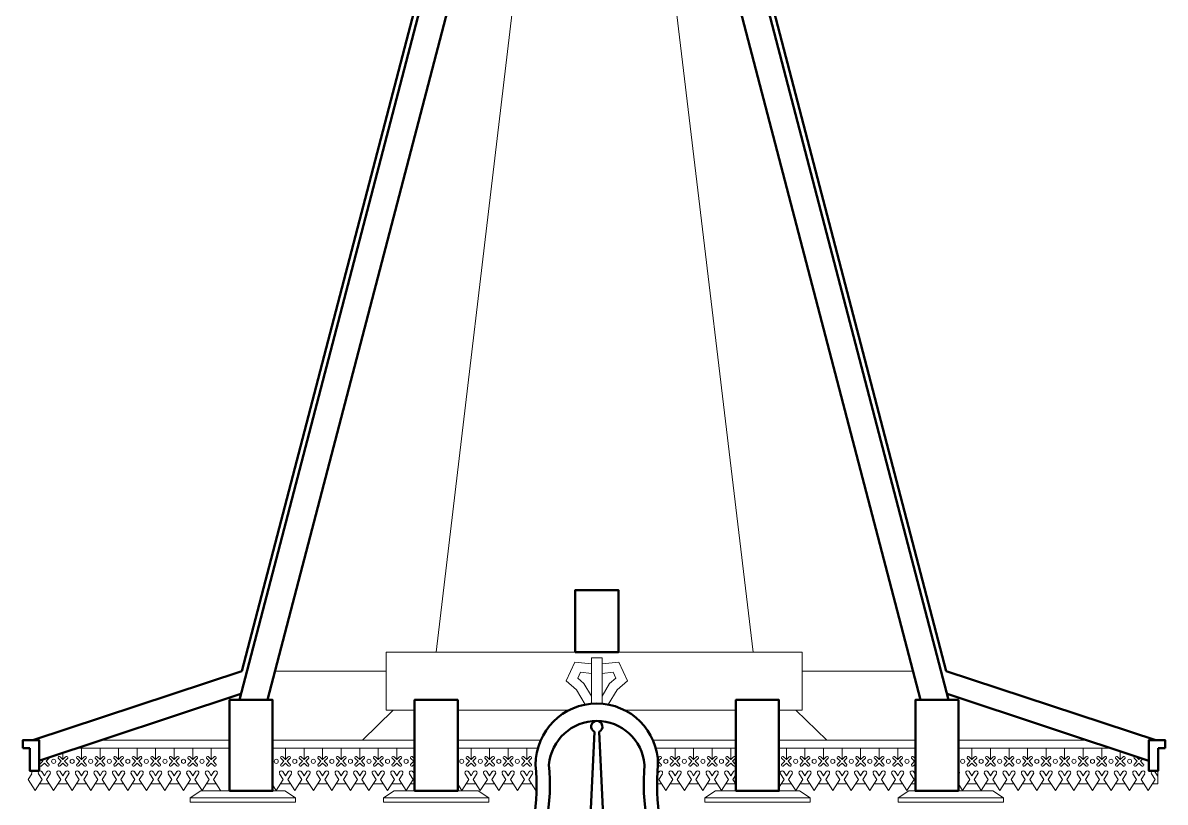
# Model space of a CAD drawing. Header units: millimetres. Extents: x 159 to 5807, y 71 to 6378.
# Drawn here: x 4698 to 5066.2, y 3509.3 to 3760.5 of the extents above; entities that cross this region are included whole.
import ezdxf

# ---------------------------------------------------------------- set-up
doc = ezdxf.new("R2010")
doc.units = ezdxf.units.MM
for name, color, linetype, lineweight in [('dim', 4, 'Continuous', 13), ('fasad', 251, 'Continuous', 15), ('wall', 5, 'Continuous', 50)]:
    doc.layers.add(name, color=color, linetype=linetype, lineweight=lineweight)

msp = doc.modelspace()

# ---------------------------------------------------------------- linework, layer by layer
at = {"layer": 'dim'}
for points in [[(4879.2925, 3540.7507), (4876.4895, 3545.5753), (4873.0948, 3548.3952), (4875.9163, 3554.4759), (4881.2502, 3553.8594)], [(4881.2502, 3541.0247), (4881.2502, 3555.8423), (4884.7538, 3555.8423), (4884.7538, 3541.0247)], [(4886.7115, 3540.7507), (4889.5145, 3545.5753), (4892.9093, 3548.3952), (4890.0878, 3554.4759), (4884.7538, 3553.8594)], [(4881.2502, 3543.4727), (4878.8627, 3547.5822), (4876.8622, 3549.244), (4877.7615, 3551.182), (4881.2502, 3550.7788)], [(4884.7538, 3543.4727), (4887.1414, 3547.5822), (4889.1418, 3549.244), (4888.2425, 3551.182), (4884.7538, 3550.7788)]]:
    msp.add_lwpolyline(points, dxfattribs=at)
at = {"layer": 'fasad'}
for p, q in [((4873.1476, 3910.6905), (4831.2466, 3557.6401)), ((4933.3572, 3557.6401), (4891.179, 3910.1808)), ((4779.2979, 3551.5864), (4815.1376, 3551.5864)), ((4949.2284, 3551.5864), (4984.8955, 3551.5864)), ((4807.4771, 3529.3338), (4817.4158, 3538.9282)), ((4957.1325, 3529.3338), (4947.1938, 3538.9282)), ((4700.3034, 3519.4044), (4700.3034, 3526.714)), ((4710.9128, 3522.9997), (4710.9128, 3525.2174)), ((4716.8922, 3522.9997), (4716.8922, 3526.714)), ((4722.8716, 3522.9997), (4722.8716, 3526.714)), ((4728.851, 3522.9997), (4728.851, 3526.714)), ((4734.8304, 3522.9997), (4734.8304, 3526.714)), ((4740.8098, 3522.9997), (4740.8098, 3526.714)), ((4746.7892, 3522.9997), (4746.7892, 3526.714)), ((4752.7686, 3522.9997), (4752.7686, 3526.714)), ((4758.748, 3522.9997), (4758.748, 3526.714)), ((4782.6656, 3522.9997), (4782.6656, 3526.714)), ((4788.645, 3522.9997), (4788.645, 3526.714)), ((4794.6244, 3522.9997), (4794.6244, 3526.714)), ((4800.6038, 3522.9997), (4800.6038, 3526.714)), ((4806.5832, 3522.9997), (4806.5832, 3526.714)), ((4812.5626, 3522.9997), (4812.5626, 3526.714)), ((4818.542, 3522.9997), (4818.542, 3526.714)), ((4842.4596, 3522.9997), (4842.4596, 3526.714)), ((4848.439, 3522.9997), (4848.439, 3526.714)), ((4854.4184, 3522.9997), (4854.4184, 3526.714)), ((4860.3978, 3522.9997), (4860.3978, 3526.714)), ((4908.233, 3522.9997), (4908.233, 3526.714)), ((4914.2124, 3522.9997), (4914.2124, 3526.714)), ((4920.1918, 3522.9997), (4920.1918, 3526.714)), ((4926.1712, 3522.9997), (4926.1712, 3526.714)), ((4944.1094, 3522.9997), (4944.1094, 3526.714)), ((4950.0888, 3522.9997), (4950.0888, 3526.714)), ((4956.0682, 3522.9997), (4956.0682, 3526.714)), ((4962.0476, 3522.9997), (4962.0476, 3526.714)), ((4968.027, 3522.9997), (4968.027, 3526.714)), ((4974.0064, 3522.9997), (4974.0064, 3526.714)), ((4979.9858, 3522.9997), (4979.9858, 3526.714)), ((5003.9034, 3522.9997), (5003.9034, 3526.714)), ((5009.8828, 3522.9997), (5009.8828, 3526.714)), ((5015.8622, 3522.9997), (5015.8622, 3526.714)), ((5021.8416, 3522.9997), (5021.8416, 3526.714)), ((5027.821, 3522.9997), (5027.821, 3526.714)), ((5033.8004, 3522.9997), (5033.8004, 3526.714)), ((5039.7798, 3522.9997), (5039.7798, 3526.714)), ((5045.7592, 3522.9997), (5045.7592, 3526.714)), ((5051.7386, 3522.9997), (5051.7386, 3525.7273)), ((5057.718, 3522.9997), (5057.718, 3523.75)), ((5063.8336, 3515.2014), (5063.8336, 3526.714)), ((4704.9334, 3522.9997), (4704.9334, 3523.2401)), ((4699.6694, 3516.6413), (4700.8527, 3518.4719)), ((4701.9437, 3513.1229), (4699.6694, 3516.6413)), ((4701.9437, 3513.1229), (4704.2179, 3516.6413)), ((4704.2179, 3516.6413), (4703.0346, 3518.4719)), ((4704.9334, 3517.8431), (4704.0871, 3519.1522)), ((4704.9334, 3517.8431), (4705.7796, 3519.1522)), ((4705.6488, 3516.6413), (4706.8321, 3518.4719)), ((4707.9231, 3513.1229), (4705.6488, 3516.6413)), ((4707.9231, 3513.1229), (4710.1973, 3516.6413)), ((4710.1973, 3516.6413), (4709.014, 3518.4719)), ((4710.9128, 3517.8431), (4710.0665, 3519.1522)), ((4710.9128, 3517.8431), (4711.759, 3519.1522)), ((4711.6282, 3516.6413), (4712.8115, 3518.4719)), ((4713.9025, 3513.1229), (4711.6282, 3516.6413)), ((4713.9025, 3513.1229), (4716.1767, 3516.6413)), ((4716.1767, 3516.6413), (4714.9934, 3518.4719)), ((4716.8922, 3517.8431), (4716.0459, 3519.1522)), ((4716.8922, 3517.8431), (4717.7384, 3519.1522)), ((4717.6076, 3516.6413), (4718.7909, 3518.4719)), ((4719.8819, 3513.1229), (4717.6076, 3516.6413)), ((4719.8819, 3513.1229), (4722.1561, 3516.6413)), ((4722.1561, 3516.6413), (4720.9728, 3518.4719)), ((4722.8716, 3517.8431), (4722.0253, 3519.1522)), ((4722.8716, 3517.8431), (4723.7178, 3519.1522)), ((4723.587, 3516.6413), (4724.7703, 3518.4719)), ((4725.8613, 3513.1229), (4723.587, 3516.6413)), ((4725.8613, 3513.1229), (4728.1355, 3516.6413)), ((4728.1355, 3516.6413), (4726.9522, 3518.4719)), ((4728.851, 3517.8431), (4728.0047, 3519.1522)), ((4728.851, 3517.8431), (4729.6972, 3519.1522)), ((4729.5664, 3516.6413), (4730.7497, 3518.4719)), ((4731.8407, 3513.1229), (4729.5664, 3516.6413)), ((4731.8407, 3513.1229), (4734.1149, 3516.6413)), ((4734.1149, 3516.6413), (4732.9316, 3518.4719)), ((4734.8304, 3517.8431), (4733.9841, 3519.1522)), ((4734.8304, 3517.8431), (4735.6766, 3519.1522)), ((4735.5458, 3516.6413), (4736.7291, 3518.4719)), ((4737.8201, 3513.1229), (4735.5458, 3516.6413)), ((4737.8201, 3513.1229), (4740.0943, 3516.6413)), ((4740.0943, 3516.6413), (4738.911, 3518.4719)), ((4740.8098, 3517.8431), (4739.9635, 3519.1522)), ((4740.8098, 3517.8431), (4741.656, 3519.1522)), ((4741.5252, 3516.6413), (4742.7085, 3518.4719)), ((4743.7995, 3513.1229), (4741.5252, 3516.6413)), ((4743.7995, 3513.1229), (4746.0737, 3516.6413)), ((4746.0737, 3516.6413), (4744.8904, 3518.4719)), ((4746.7892, 3517.8431), (4745.9429, 3519.1522)), ((4746.7892, 3517.8431), (4747.6354, 3519.1522)), ((4747.5046, 3516.6413), (4748.6879, 3518.4719)), ((4749.7789, 3513.1229), (4747.5046, 3516.6413)), ((4749.7789, 3513.1229), (4752.0531, 3516.6413)), ((4752.0531, 3516.6413), (4750.8698, 3518.4719)), ((4752.7686, 3517.8431), (4751.9224, 3519.1522)), ((4752.7686, 3517.8431), (4753.6148, 3519.1522)), ((4753.484, 3516.6413), (4754.6673, 3518.4719)), ((4755.7583, 3513.1229), (4753.484, 3516.6413)), ((4755.7583, 3513.1229), (4758.0325, 3516.6413)), ((4758.0325, 3516.6413), (4756.8492, 3518.4719)), ((4758.748, 3517.8431), (4757.9018, 3519.1522)), ((4758.748, 3517.8431), (4759.5942, 3519.1522)), ((4759.4634, 3516.6413), (4760.6467, 3518.4719)), ((4761.7377, 3513.1229), (4759.4634, 3516.6413)), ((4779.6759, 3513.1229), (4781.9501, 3516.6413)), ((4781.9501, 3516.6413), (4780.7668, 3518.4719)), ((4782.6656, 3517.8431), (4781.8194, 3519.1522)), ((4782.6656, 3517.8431), (4783.5118, 3519.1522)), ((4783.381, 3516.6413), (4784.5643, 3518.4719)), ((4785.6553, 3513.1229), (4783.381, 3516.6413)), ((4785.6553, 3513.1229), (4787.9295, 3516.6413)), ((4787.9295, 3516.6413), (4786.7462, 3518.4719)), ((4788.645, 3517.8431), (4787.7988, 3519.1522)), ((4788.645, 3517.8431), (4789.4912, 3519.1522)), ((4789.3604, 3516.6413), (4790.5437, 3518.4719)), ((4791.6347, 3513.1229), (4789.3604, 3516.6413)), ((4791.6347, 3513.1229), (4793.9089, 3516.6413)), ((4793.9089, 3516.6413), (4792.7256, 3518.4719)), ((4794.6244, 3517.8431), (4793.7782, 3519.1522)), ((4794.6244, 3517.8431), (4795.4706, 3519.1522)), ((4795.3398, 3516.6413), (4796.5231, 3518.4719)), ((4797.6141, 3513.1229), (4795.3398, 3516.6413)), ((4797.6141, 3513.1229), (4799.8883, 3516.6413)), ((4799.8883, 3516.6413), (4798.705, 3518.4719)), ((4800.6038, 3517.8431), (4799.7576, 3519.1522)), ((4800.6038, 3517.8431), (4801.45, 3519.1522)), ((4801.3192, 3516.6413), (4802.5025, 3518.4719)), ((4803.5935, 3513.1229), (4801.3192, 3516.6413)), ((4803.5935, 3513.1229), (4805.8677, 3516.6413)), ((4805.8677, 3516.6413), (4804.6844, 3518.4719)), ((4806.5832, 3517.8431), (4805.737, 3519.1522)), ((4806.5832, 3517.8431), (4807.4294, 3519.1522)), ((4807.2986, 3516.6413), (4808.4819, 3518.4719)), ((4809.5729, 3513.1229), (4807.2986, 3516.6413)), ((4809.5729, 3513.1229), (4811.8471, 3516.6413)), ((4811.8471, 3516.6413), (4810.6638, 3518.4719)), ((4812.5626, 3517.8431), (4811.7164, 3519.1522)), ((4812.5626, 3517.8431), (4813.4088, 3519.1522)), ((4813.278, 3516.6413), (4814.4613, 3518.4719)), ((4815.5523, 3513.1229), (4813.278, 3516.6413)), ((4815.5523, 3513.1229), (4817.8266, 3516.6413)), ((4817.8266, 3516.6413), (4816.6432, 3518.4719)), ((4818.542, 3517.8431), (4817.6958, 3519.1522)), ((4818.542, 3517.8431), (4819.3882, 3519.1522)), ((4819.2574, 3516.6413), (4820.4407, 3518.4719)), ((4821.5317, 3513.1229), (4819.2574, 3516.6413)), ((4821.5317, 3513.1229), (4823.806, 3516.6413)), ((4823.806, 3516.6413), (4822.6226, 3518.4719)), ((4824.283, 3518.2119), (4823.6752, 3519.1522)), ((4838.1677, 3518.145), (4838.3789, 3518.4719)), ((4839.4699, 3513.1229), (4841.7442, 3516.6413)), ((4841.7442, 3516.6413), (4840.5608, 3518.4719)), ((4842.4596, 3517.8431), (4841.6134, 3519.1522)), ((4842.4596, 3517.8431), (4843.3058, 3519.1522)), ((4843.175, 3516.6413), (4844.3583, 3518.4719)), ((4845.4493, 3513.1229), (4843.175, 3516.6413)), ((4845.4493, 3513.1229), (4847.7236, 3516.6413)), ((4847.7236, 3516.6413), (4846.5402, 3518.4719)), ((4848.439, 3517.8431), (4847.5928, 3519.1522)), ((4848.439, 3517.8431), (4849.2852, 3519.1522)), ((4849.1544, 3516.6413), (4850.3377, 3518.4719)), ((4851.4287, 3513.1229), (4849.1544, 3516.6413)), ((4851.4287, 3513.1229), (4853.703, 3516.6413)), ((4853.703, 3516.6413), (4852.5196, 3518.4719)), ((4854.4184, 3517.8431), (4853.5722, 3519.1522)), ((4854.4184, 3517.8431), (4855.2646, 3519.1522)), ((4855.1338, 3516.6413), (4856.3171, 3518.4719)), ((4857.4081, 3513.1229), (4855.1338, 3516.6413)), ((4857.4081, 3513.1229), (4859.6824, 3516.6413)), ((4859.6824, 3516.6413), (4858.499, 3518.4719)), ((4860.3978, 3517.8431), (4859.5516, 3519.1522)), ((4860.3978, 3517.8431), (4861.244, 3519.1522)), ((4861.1132, 3516.6413), (4862.2965, 3518.4719)), ((4863.3875, 3513.1229), (4861.1132, 3516.6413)), ((4902.5092, 3518.2386), (4903.0998, 3519.1522)), ((4902.969, 3516.6413), (4904.1523, 3518.4719)), ((4905.2433, 3513.1229), (4902.969, 3516.6413)), ((4905.2433, 3513.1229), (4907.5176, 3516.6413)), ((4907.5176, 3516.6413), (4906.3342, 3518.4719)), ((4908.233, 3517.8431), (4907.3868, 3519.1522)), ((4908.233, 3517.8431), (4909.0792, 3519.1522)), ((4908.9484, 3516.6413), (4910.1317, 3518.4719)), ((4911.2227, 3513.1229), (4908.9484, 3516.6413)), ((4911.2227, 3513.1229), (4913.497, 3516.6413)), ((4913.497, 3516.6413), (4912.3136, 3518.4719)), ((4914.2124, 3517.8431), (4913.3662, 3519.1522)), ((4914.2124, 3517.8431), (4915.0586, 3519.1522)), ((4914.9278, 3516.6413), (4916.1111, 3518.4719)), ((4917.2021, 3513.1229), (4914.9278, 3516.6413)), ((4917.2021, 3513.1229), (4919.4764, 3516.6413)), ((4919.4764, 3516.6413), (4918.293, 3518.4719)), ((4920.1918, 3517.8431), (4919.3456, 3519.1522)), ((4920.1918, 3517.8431), (4921.038, 3519.1522)), ((4920.9072, 3516.6413), (4922.0905, 3518.4719)), ((4923.1815, 3513.1229), (4920.9072, 3516.6413)), ((4923.1815, 3513.1229), (4925.4558, 3516.6413)), ((4925.4558, 3516.6413), (4924.2724, 3518.4719)), ((4926.1712, 3517.8431), (4925.325, 3519.1522)), ((4926.1712, 3517.8431), (4927.0174, 3519.1522)), ((4926.8866, 3516.6413), (4927.8364, 3518.1106)), ((4927.8364, 3515.1719), (4926.8866, 3516.6413)), ((4941.721, 3514.0532), (4943.394, 3516.6413)), ((4943.394, 3516.6413), (4942.2106, 3518.4719)), ((4944.1094, 3517.8431), (4943.2632, 3519.1522)), ((4944.1094, 3517.8431), (4944.9556, 3519.1522)), ((4944.8248, 3516.6413), (4946.0081, 3518.4719)), ((4947.0991, 3513.1229), (4944.8248, 3516.6413)), ((4947.0991, 3513.1229), (4949.3734, 3516.6413)), ((4949.3734, 3516.6413), (4948.19, 3518.4719)), ((4950.0888, 3517.8431), (4949.2426, 3519.1522)), ((4950.0888, 3517.8431), (4950.935, 3519.1522)), ((4950.8042, 3516.6413), (4951.9875, 3518.4719)), ((4953.0785, 3513.1229), (4950.8042, 3516.6413)), ((4953.0785, 3513.1229), (4955.3528, 3516.6413)), ((4955.3528, 3516.6413), (4954.1694, 3518.4719)), ((4956.0682, 3517.8431), (4955.222, 3519.1522)), ((4956.0682, 3517.8431), (4956.9144, 3519.1522)), ((4956.7836, 3516.6413), (4957.9669, 3518.4719)), ((4959.0579, 3513.1229), (4956.7836, 3516.6413)), ((4959.0579, 3513.1229), (4961.3322, 3516.6413)), ((4961.3322, 3516.6413), (4960.1488, 3518.4719)), ((4962.0476, 3517.8431), (4961.2014, 3519.1522)), ((4962.0476, 3517.8431), (4962.8938, 3519.1522)), ((4962.763, 3516.6413), (4963.9463, 3518.4719)), ((4965.0373, 3513.1229), (4962.763, 3516.6413)), ((4965.0373, 3513.1229), (4967.3116, 3516.6413)), ((4967.3116, 3516.6413), (4966.1282, 3518.4719)), ((4968.027, 3517.8431), (4967.1808, 3519.1522)), ((4968.027, 3517.8431), (4968.8732, 3519.1522)), ((4968.7424, 3516.6413), (4969.9257, 3518.4719)), ((4971.0167, 3513.1229), (4968.7424, 3516.6413)), ((4971.0167, 3513.1229), (4973.291, 3516.6413)), ((4973.291, 3516.6413), (4972.1076, 3518.4719)), ((4974.0064, 3517.8431), (4973.1602, 3519.1522)), ((4974.0064, 3517.8431), (4974.8526, 3519.1522)), ((4974.7218, 3516.6413), (4975.9051, 3518.4719)), ((4976.9961, 3513.1229), (4974.7218, 3516.6413)), ((4976.9961, 3513.1229), (4979.2704, 3516.6413)), ((4979.2704, 3516.6413), (4978.0871, 3518.4719)), ((4979.9858, 3517.8431), (4979.1396, 3519.1522)), ((4979.9858, 3517.8431), (4980.832, 3519.1522)), ((4980.7012, 3516.6413), (4981.8845, 3518.4719)), ((4982.9755, 3513.1229), (4980.7012, 3516.6413)), ((4982.9755, 3513.1229), (4985.2498, 3516.6413)), ((4985.2498, 3516.6413), (4984.0665, 3518.4719)), ((4985.6927, 3518.2648), (4985.119, 3519.1522)), ((4999.5773, 3518.0922), (4999.8227, 3518.4719)), ((5000.9137, 3513.1229), (5003.188, 3516.6413)), ((5003.188, 3516.6413), (5002.0047, 3518.4719)), ((5003.9034, 3517.8431), (5003.0572, 3519.1522)), ((5003.9034, 3517.8431), (5004.7496, 3519.1522)), ((5004.6188, 3516.6413), (5005.8021, 3518.4719)), ((5006.8931, 3513.1229), (5004.6188, 3516.6413)), ((5006.8931, 3513.1229), (5009.1674, 3516.6413)), ((5009.1674, 3516.6413), (5007.9841, 3518.4719)), ((5009.8828, 3517.8431), (5009.0366, 3519.1522)), ((5009.8828, 3517.8431), (5010.729, 3519.1522)), ((5010.5982, 3516.6413), (5011.7815, 3518.4719)), ((5012.8725, 3513.1229), (5010.5982, 3516.6413)), ((5012.8725, 3513.1229), (5015.1468, 3516.6413)), ((5015.1468, 3516.6413), (5013.9635, 3518.4719)), ((5015.8622, 3517.8431), (5015.016, 3519.1522)), ((5015.8622, 3517.8431), (5016.7084, 3519.1522)), ((5016.5776, 3516.6413), (5017.7609, 3518.4719)), ((5018.8519, 3513.1229), (5016.5776, 3516.6413)), ((5018.8519, 3513.1229), (5021.1262, 3516.6413)), ((5021.1262, 3516.6413), (5019.9429, 3518.4719)), ((5021.8416, 3517.8431), (5020.9954, 3519.1522)), ((5021.8416, 3517.8431), (5022.6878, 3519.1522)), ((5022.557, 3516.6413), (5023.7403, 3518.4719)), ((5024.8313, 3513.1229), (5022.557, 3516.6413)), ((5024.8313, 3513.1229), (5027.1056, 3516.6413)), ((5027.1056, 3516.6413), (5025.9223, 3518.4719)), ((5027.821, 3517.8431), (5026.9748, 3519.1522)), ((5027.821, 3517.8431), (5028.6672, 3519.1522)), ((5028.5364, 3516.6413), (5029.7197, 3518.4719)), ((5030.8107, 3513.1229), (5028.5364, 3516.6413)), ((5030.8107, 3513.1229), (5033.085, 3516.6413)), ((5033.085, 3516.6413), (5031.9017, 3518.4719)), ((5033.8004, 3517.8431), (5032.9542, 3519.1522)), ((5033.8004, 3517.8431), (5034.6466, 3519.1522)), ((5034.5158, 3516.6413), (5035.6991, 3518.4719)), ((5036.7901, 3513.1229), (5034.5158, 3516.6413)), ((5036.7901, 3513.1229), (5039.0644, 3516.6413)), ((5039.0644, 3516.6413), (5037.8811, 3518.4719)), ((5039.7798, 3517.8431), (5038.9336, 3519.1522)), ((5039.7798, 3517.8431), (5040.626, 3519.1522)), ((5040.4952, 3516.6413), (5041.6785, 3518.4719)), ((5042.7695, 3513.1229), (5040.4952, 3516.6413)), ((5042.7695, 3513.1229), (5045.0438, 3516.6413)), ((5045.0438, 3516.6413), (5043.8605, 3518.4719)), ((5045.7592, 3517.8431), (5044.913, 3519.1522)), ((5045.7592, 3517.8431), (5046.6054, 3519.1522)), ((5046.4746, 3516.6413), (5047.6579, 3518.4719)), ((5048.7489, 3513.1229), (5046.4746, 3516.6413)), ((5048.7489, 3513.1229), (5051.0232, 3516.6413)), ((5051.0232, 3516.6413), (5049.8399, 3518.4719)), ((5051.7386, 3517.8431), (5050.8924, 3519.1522)), ((5051.7386, 3517.8431), (5052.5848, 3519.1522)), ((5052.454, 3516.6413), (5053.6374, 3518.4719)), ((5054.7283, 3513.1229), (5052.454, 3516.6413)), ((5054.7283, 3513.1229), (5057.0026, 3516.6413)), ((5057.0026, 3516.6413), (5055.8193, 3518.4719)), ((5057.718, 3517.8431), (5056.8718, 3519.1522)), ((5057.718, 3517.8431), (5058.5642, 3519.1522)), ((5058.4334, 3516.6413), (5059.6168, 3518.4719)), ((5060.7077, 3513.1229), (5058.4334, 3516.6413)), ((5060.7077, 3513.1229), (5062.982, 3516.6413)), ((5062.982, 3516.6413), (5061.7987, 3518.4719)), ((5063.6974, 3517.8431), (5062.8512, 3519.1522)), ((4751.9199, 3510.7122), (4755.3766, 3512.9506)), ((4755.3766, 3512.9506), (4782.4601, 3512.9506)), ((4779.6759, 3513.1229), (4778.5007, 3514.9409)), ((4782.4601, 3512.9506), (4785.9168, 3510.7122)), ((4814.2269, 3510.7122), (4817.6836, 3512.9506)), ((4817.6836, 3512.9506), (4844.7671, 3512.9506)), ((4839.4699, 3513.1229), (4838.1677, 3515.1375)), ((4844.7671, 3512.9506), (4848.2238, 3510.7122)), ((4917.7803, 3510.7122), (4921.237, 3512.9506)), ((4921.237, 3512.9506), (4948.3205, 3512.9506)), ((4948.3205, 3512.9506), (4951.7772, 3510.7122)), ((4980.0873, 3510.7122), (4983.544, 3512.9506)), ((4983.544, 3512.9506), (5010.6275, 3512.9506)), ((5000.9137, 3513.1229), (4999.5773, 3515.1904)), ((5010.6275, 3512.9506), (5014.0842, 3510.7122))]:
    msp.add_line(p, q, dxfattribs=at)
for points in [[(4941.721, 3538.9282), (4949.2284, 3538.9282), (4949.2284, 3557.6401), (4815.1376, 3557.6401), (4815.1376, 3538.9282), (4824.283, 3538.9282)], [(4838.1677, 3538.9282), (4873.9999, 3538.9282)], [(4892.0042, 3538.9282), (4927.8364, 3538.9282)], [(4764.6161, 3526.714), (4715.4385, 3526.714), (4723.3607, 3529.3338), (4764.6161, 3529.3338)], [(4778.5007, 3529.3338), (4824.283, 3529.3338)], [(4838.1677, 3529.3338), (4864.9551, 3529.3338)], [(4901.0489, 3529.3338), (4927.8364, 3529.3338)], [(4941.721, 3529.3338), (4985.6927, 3529.3338)], [(4999.5773, 3529.3338), (5040.8327, 3529.3338), (5048.7549, 3526.714), (4999.5773, 3526.714)], [(4824.283, 3526.714), (4778.5007, 3526.714)], [(4864.0153, 3526.714), (4838.1677, 3526.714)], [(4927.8364, 3526.714), (4901.9887, 3526.714)], [(4985.6927, 3526.714), (4941.721, 3526.714)], [(4705.2516, 3523.3453), (4704.9334, 3523.0271), (4704.7733, 3523.1872)], [(4703.2872, 3515.2014), (4706.5796, 3515.2014)], [(4709.2666, 3515.2014), (4712.559, 3515.2014)], [(4715.246, 3515.2014), (4718.5384, 3515.2014)], [(4721.2254, 3515.2014), (4724.5178, 3515.2014)], [(4727.2048, 3515.2014), (4730.4972, 3515.2014)], [(4733.1842, 3515.2014), (4736.4766, 3515.2014)], [(4739.1636, 3515.2014), (4742.2835, 3515.2014)], [(4745.143, 3515.2014), (4748.4354, 3515.2014)], [(4751.1224, 3515.2014), (4754.4148, 3515.2014)], [(4757.1018, 3515.2014), (4760.3942, 3515.2014)], [(4781.0194, 3515.2014), (4784.3118, 3515.2014)], [(4786.9988, 3515.2014), (4790.2912, 3515.2014)], [(4792.9782, 3515.2014), (4796.2706, 3515.2014)], [(4798.9576, 3515.2014), (4802.25, 3515.2014)], [(4804.937, 3515.2014), (4808.2294, 3515.2014)], [(4810.9164, 3515.2014), (4814.0363, 3515.2014)], [(4816.8958, 3515.2014), (4820.1882, 3515.2014)], [(4822.8752, 3515.2014), (4824.283, 3515.2014)], [(4840.8134, 3515.2014), (4844.1058, 3515.2014)], [(4846.7928, 3515.2014), (4849.9127, 3515.2014)], [(4852.7722, 3515.2014), (4856.0646, 3515.2014)], [(4858.7516, 3515.2014), (4862.044, 3515.2014)], [(4902.4317, 3515.2014), (4903.8998, 3515.2014)], [(4906.5868, 3515.2014), (4909.8792, 3515.2014)], [(4912.5662, 3515.2014), (4915.8586, 3515.2014)], [(4918.5456, 3515.2014), (4921.6655, 3515.2014)], [(4924.525, 3515.2014), (4927.8174, 3515.2014)], [(4942.4632, 3515.2014), (4945.7556, 3515.2014)], [(4948.4426, 3515.2014), (4951.735, 3515.2014)], [(4954.422, 3515.2014), (4957.5419, 3515.2014)], [(4960.4014, 3515.2014), (4963.6938, 3515.2014)], [(4966.3808, 3515.2014), (4969.6732, 3515.2014)], [(4972.3602, 3515.2014), (4975.6526, 3515.2014)], [(4978.3396, 3515.2014), (4981.632, 3515.2014)], [(4984.319, 3515.2014), (4985.6927, 3515.2014)], [(5002.2572, 3515.2014), (5005.5496, 3515.2014)], [(5008.2366, 3515.2014), (5011.529, 3515.2014)], [(5014.216, 3515.2014), (5017.5084, 3515.2014)], [(5020.1954, 3515.2014), (5023.4878, 3515.2014)], [(5026.1748, 3515.2014), (5029.2947, 3515.2014)], [(5032.1542, 3515.2014), (5035.4466, 3515.2014)], [(5038.1336, 3515.2014), (5041.426, 3515.2014)], [(5044.113, 3515.2014), (5047.4054, 3515.2014)], [(5050.0924, 3515.2014), (5053.3848, 3515.2014)], [(5056.0718, 3515.2014), (5059.3642, 3515.2014)], [(5062.0512, 3515.2014), (5063.8336, 3515.2014)]]:
    msp.add_lwpolyline(points, dxfattribs=at)
for points in [[(4703.9545, 3522.9164), (4704.3886, 3522.4823), (4703.5039, 3521.5976), (4703.5039, 3521.5976, 1.13864319), (4704.0486, 3521.0528), (4704.9334, 3521.9376), (4705.8181, 3521.0528, 1.13864319), (4706.3629, 3521.5976), (4706.3629, 3521.5976), (4705.4781, 3522.4823), (4706.3629, 3523.3671, 0.29167871), (4706.505, 3523.7598, 0.29167871)], [(4824.283, 3523.2655), (4823.6366, 3523.9119, 1.13864319), (4823.0919, 3523.3671), (4823.9766, 3522.4823), (4823.0919, 3521.5976), (4823.0919, 3521.5976, 1.13864319), (4823.6366, 3521.0528), (4824.283, 3521.6992)], [(4902.7232, 3521.4679), (4903.1383, 3521.0528, 1.13864319), (4903.6831, 3521.5976), (4903.6831, 3521.5976), (4902.7984, 3522.4823), (4903.6831, 3523.3671, 1.13864319), (4903.1383, 3523.9119), (4902.6204, 3523.394)], [(4985.6927, 3523.2997), (4985.0805, 3523.9119, 1.13864319), (4984.5357, 3523.3671), (4985.4204, 3522.4823), (4984.5357, 3521.5976), (4984.5357, 3521.5976, 1.13864319), (4985.0805, 3521.0528), (4985.6927, 3521.665)], [(5058.2613, 3523.5704), (5057.718, 3523.0271), (5056.8333, 3523.9119, 1.13864319), (5056.2885, 3523.3671), (5057.1732, 3522.4823), (5056.2885, 3521.5976), (5056.2885, 3521.5976, 1.13864319), (5056.8333, 3521.0528), (5057.718, 3521.9376), (5058.6027, 3521.0528, 1.13864319), (5059.1475, 3521.5976), (5059.1475, 3521.5976), (5058.2628, 3522.4823), (5059.1475, 3523.3671)]]:
    msp.add_lwpolyline(points, format="xyb", dxfattribs=at)
for points in [[(4712.3423, 3521.5976), (4712.3423, 3521.5976), (4711.4575, 3522.4823), (4712.3423, 3523.3671, 1.13864319), (4711.7975, 3523.9119), (4710.9128, 3523.0271), (4710.028, 3523.9119, 1.13864319), (4709.4833, 3523.3671), (4710.368, 3522.4823), (4709.4833, 3521.5976), (4709.4833, 3521.5976, 1.13864319), (4710.028, 3521.0528), (4710.9128, 3521.9376), (4711.7975, 3521.0528, 1.13864319)], [(4718.3217, 3521.5976), (4718.3217, 3521.5976), (4717.4369, 3522.4823), (4718.3217, 3523.3671, 1.13864319), (4717.7769, 3523.9119), (4716.8922, 3523.0271), (4716.0074, 3523.9119, 1.13864319), (4715.4627, 3523.3671), (4716.3474, 3522.4823), (4715.4627, 3521.5976), (4715.4627, 3521.5976, 1.13864319), (4716.0074, 3521.0528), (4716.8922, 3521.9376), (4717.7769, 3521.0528, 1.13864319)], [(4724.3011, 3521.5976), (4724.3011, 3521.5976), (4723.4163, 3522.4823), (4724.3011, 3523.3671, 1.13864319), (4723.7563, 3523.9119), (4722.8716, 3523.0271), (4721.9868, 3523.9119, 1.13864319), (4721.4421, 3523.3671), (4722.3268, 3522.4823), (4721.4421, 3521.5976), (4721.4421, 3521.5976, 1.13864319), (4721.9868, 3521.0528), (4722.8716, 3521.9376), (4723.7563, 3521.0528, 1.13864319)], [(4730.2805, 3521.5976), (4730.2805, 3521.5976), (4729.3957, 3522.4823), (4730.2805, 3523.3671, 1.13864319), (4729.7357, 3523.9119), (4728.851, 3523.0271), (4727.9662, 3523.9119, 1.13864319), (4727.4215, 3523.3671), (4728.3062, 3522.4823), (4727.4215, 3521.5976), (4727.4215, 3521.5976, 1.13864319), (4727.9662, 3521.0528), (4728.851, 3521.9376), (4729.7357, 3521.0528, 1.13864319)], [(4736.2599, 3521.5976), (4736.2599, 3521.5976), (4735.3751, 3522.4823), (4736.2599, 3523.3671, 1.13864319), (4735.7151, 3523.9119), (4734.8304, 3523.0271), (4733.9456, 3523.9119, 1.13864319), (4733.4009, 3523.3671), (4734.2856, 3522.4823), (4733.4009, 3521.5976), (4733.4009, 3521.5976, 1.13864319), (4733.9456, 3521.0528), (4734.8304, 3521.9376), (4735.7151, 3521.0528, 1.13864319)], [(4742.2393, 3521.5976), (4742.2393, 3521.5976), (4741.3545, 3522.4823), (4742.2393, 3523.3671, 1.13864319), (4741.6945, 3523.9119), (4740.8098, 3523.0271), (4739.925, 3523.9119, 1.13864319), (4739.3803, 3523.3671), (4740.265, 3522.4823), (4739.3803, 3521.5976), (4739.3803, 3521.5976, 1.13864319), (4739.925, 3521.0528), (4740.8098, 3521.9376), (4741.6945, 3521.0528, 1.13864319)], [(4748.2187, 3521.5976), (4748.2187, 3521.5976), (4747.3339, 3522.4823), (4748.2187, 3523.3671, 1.13864319), (4747.6739, 3523.9119), (4746.7892, 3523.0271), (4745.9044, 3523.9119, 1.13864319), (4745.3597, 3523.3671), (4746.2444, 3522.4823), (4745.3597, 3521.5976), (4745.3597, 3521.5976, 1.13864319), (4745.9044, 3521.0528), (4746.7892, 3521.9376), (4747.6739, 3521.0528, 1.13864319)], [(4754.1981, 3521.5976), (4754.1981, 3521.5976), (4753.3133, 3522.4823), (4754.1981, 3523.3671, 1.13864319), (4753.6533, 3523.9119), (4752.7686, 3523.0271), (4751.8838, 3523.9119, 1.13864319), (4751.3391, 3523.3671), (4752.2238, 3522.4823), (4751.3391, 3521.5976), (4751.3391, 3521.5976, 1.13864319), (4751.8838, 3521.0528), (4752.7686, 3521.9376), (4753.6533, 3521.0528, 1.13864319)], [(4760.1775, 3521.5976), (4760.1775, 3521.5976), (4759.2927, 3522.4823), (4760.1775, 3523.3671, 1.13864319), (4759.6327, 3523.9119), (4758.748, 3523.0271), (4757.8632, 3523.9119, 1.13864319), (4757.3185, 3523.3671), (4758.2032, 3522.4823), (4757.3185, 3521.5976), (4757.3185, 3521.5976, 1.13864319), (4757.8632, 3521.0528), (4758.748, 3521.9376), (4759.6327, 3521.0528, 1.13864319)], [(4784.0951, 3521.5976), (4784.0951, 3521.5976), (4783.2103, 3522.4823), (4784.0951, 3523.3671, 1.13864319), (4783.5503, 3523.9119), (4782.6656, 3523.0271), (4781.7808, 3523.9119, 1.13864319), (4781.2361, 3523.3671), (4782.1208, 3522.4823), (4781.2361, 3521.5976), (4781.2361, 3521.5976, 1.13864319), (4781.7808, 3521.0528), (4782.6656, 3521.9376), (4783.5503, 3521.0528, 1.13864319)], [(4790.0745, 3521.5976), (4790.0745, 3521.5976), (4789.1897, 3522.4823), (4790.0745, 3523.3671, 1.13864319), (4789.5297, 3523.9119), (4788.645, 3523.0271), (4787.7602, 3523.9119, 1.13864319), (4787.2155, 3523.3671), (4788.1002, 3522.4823), (4787.2155, 3521.5976), (4787.2155, 3521.5976, 1.13864319), (4787.7602, 3521.0528), (4788.645, 3521.9376), (4789.5297, 3521.0528, 1.13864319)], [(4796.0539, 3521.5976), (4796.0539, 3521.5976), (4795.1691, 3522.4823), (4796.0539, 3523.3671, 1.13864319), (4795.5091, 3523.9119), (4794.6244, 3523.0271), (4793.7396, 3523.9119, 1.13864319), (4793.1949, 3523.3671), (4794.0796, 3522.4823), (4793.1949, 3521.5976), (4793.1949, 3521.5976, 1.13864319), (4793.7396, 3521.0528), (4794.6244, 3521.9376), (4795.5091, 3521.0528, 1.13864319)], [(4802.0333, 3521.5976), (4802.0333, 3521.5976), (4801.1485, 3522.4823), (4802.0333, 3523.3671, 1.13864319), (4801.4885, 3523.9119), (4800.6038, 3523.0271), (4799.719, 3523.9119, 1.13864319), (4799.1743, 3523.3671), (4800.059, 3522.4823), (4799.1743, 3521.5976), (4799.1743, 3521.5976, 1.13864319), (4799.719, 3521.0528), (4800.6038, 3521.9376), (4801.4885, 3521.0528, 1.13864319)], [(4808.0127, 3521.5976), (4808.0127, 3521.5976), (4807.1279, 3522.4823), (4808.0127, 3523.3671, 1.13864319), (4807.4679, 3523.9119), (4806.5832, 3523.0271), (4805.6984, 3523.9119, 1.13864319), (4805.1537, 3523.3671), (4806.0384, 3522.4823), (4805.1537, 3521.5976), (4805.1537, 3521.5976, 1.13864319), (4805.6984, 3521.0528), (4806.5832, 3521.9376), (4807.4679, 3521.0528, 1.13864319)], [(4813.9921, 3521.5976), (4813.9921, 3521.5976), (4813.1074, 3522.4823), (4813.9921, 3523.3671, 1.13864319), (4813.4473, 3523.9119), (4812.5626, 3523.0271), (4811.6778, 3523.9119, 1.13864319), (4811.1331, 3523.3671), (4812.0178, 3522.4823), (4811.1331, 3521.5976), (4811.1331, 3521.5976, 1.13864319), (4811.6778, 3521.0528), (4812.5626, 3521.9376), (4813.4473, 3521.0528, 1.13864319)], [(4819.9715, 3521.5976), (4819.9715, 3521.5976), (4819.0868, 3522.4823), (4819.9715, 3523.3671, 1.13864319), (4819.4267, 3523.9119), (4818.542, 3523.0271), (4817.6572, 3523.9119, 1.13864319), (4817.1125, 3523.3671), (4817.9972, 3522.4823), (4817.1125, 3521.5976), (4817.1125, 3521.5976, 1.13864319), (4817.6572, 3521.0528), (4818.542, 3521.9376), (4819.4267, 3521.0528, 1.13864319)], [(4843.8891, 3521.5976), (4843.8891, 3521.5976), (4843.0044, 3522.4823), (4843.8891, 3523.3671, 1.13864319), (4843.3443, 3523.9119), (4842.4596, 3523.0271), (4841.5748, 3523.9119, 1.13864319), (4841.0301, 3523.3671), (4841.9148, 3522.4823), (4841.0301, 3521.5976), (4841.0301, 3521.5976, 1.13864319), (4841.5748, 3521.0528), (4842.4596, 3521.9376), (4843.3443, 3521.0528, 1.13864319)], [(4849.8685, 3521.5976), (4849.8685, 3521.5976), (4848.9838, 3522.4823), (4849.8685, 3523.3671, 1.13864319), (4849.3237, 3523.9119), (4848.439, 3523.0271), (4847.5542, 3523.9119, 1.13864319), (4847.0095, 3523.3671), (4847.8942, 3522.4823), (4847.0095, 3521.5976), (4847.0095, 3521.5976, 1.13864319), (4847.5542, 3521.0528), (4848.439, 3521.9376), (4849.3237, 3521.0528, 1.13864319)], [(4855.8479, 3521.5976), (4855.8479, 3521.5976), (4854.9632, 3522.4823), (4855.8479, 3523.3671, 1.13864319), (4855.3031, 3523.9119), (4854.4184, 3523.0271), (4853.5336, 3523.9119, 1.13864319), (4852.9889, 3523.3671), (4853.8736, 3522.4823), (4852.9889, 3521.5976), (4852.9889, 3521.5976, 1.13864319), (4853.5336, 3521.0528), (4854.4184, 3521.9376), (4855.3031, 3521.0528, 1.13864319)], [(4861.8273, 3521.5976), (4861.8273, 3521.5976), (4860.9426, 3522.4823), (4861.8273, 3523.3671, 1.13864319), (4861.2825, 3523.9119), (4860.3978, 3523.0271), (4859.513, 3523.9119, 1.13864319), (4858.9683, 3523.3671), (4859.853, 3522.4823), (4858.9683, 3521.5976), (4858.9683, 3521.5976, 1.13864319), (4859.513, 3521.0528), (4860.3978, 3521.9376), (4861.2825, 3521.0528, 1.13864319)], [(4909.6625, 3521.5976), (4909.6625, 3521.5976), (4908.7778, 3522.4823), (4909.6625, 3523.3671, 1.13864319), (4909.1177, 3523.9119), (4908.233, 3523.0271), (4907.3482, 3523.9119, 1.13864319), (4906.8035, 3523.3671), (4907.6882, 3522.4823), (4906.8035, 3521.5976), (4906.8035, 3521.5976, 1.13864319), (4907.3482, 3521.0528), (4908.233, 3521.9376), (4909.1177, 3521.0528, 1.13864319)], [(4915.6419, 3521.5976), (4915.6419, 3521.5976), (4914.7572, 3522.4823), (4915.6419, 3523.3671, 1.13864319), (4915.0971, 3523.9119), (4914.2124, 3523.0271), (4913.3276, 3523.9119, 1.13864319), (4912.7829, 3523.3671), (4913.6676, 3522.4823), (4912.7829, 3521.5976), (4912.7829, 3521.5976, 1.13864319), (4913.3276, 3521.0528), (4914.2124, 3521.9376), (4915.0971, 3521.0528, 1.13864319)], [(4921.6213, 3521.5976), (4921.6213, 3521.5976), (4920.7366, 3522.4823), (4921.6213, 3523.3671, 1.13864319), (4921.0765, 3523.9119), (4920.1918, 3523.0271), (4919.307, 3523.9119, 1.13864319), (4918.7623, 3523.3671), (4919.647, 3522.4823), (4918.7623, 3521.5976), (4918.7623, 3521.5976, 1.13864319), (4919.307, 3521.0528), (4920.1918, 3521.9376), (4921.0765, 3521.0528, 1.13864319)], [(4927.6007, 3521.5976), (4927.6007, 3521.5976), (4926.716, 3522.4823), (4927.6007, 3523.3671, 1.13864319), (4927.0559, 3523.9119), (4926.1712, 3523.0271), (4925.2864, 3523.9119, 1.13864319), (4924.7417, 3523.3671), (4925.6264, 3522.4823), (4924.7417, 3521.5976), (4924.7417, 3521.5976, 1.13864319), (4925.2864, 3521.0528), (4926.1712, 3521.9376), (4927.0559, 3521.0528, 1.13864319)], [(4945.5389, 3521.5976), (4945.5389, 3521.5976), (4944.6542, 3522.4823), (4945.5389, 3523.3671, 1.13864319), (4944.9941, 3523.9119), (4944.1094, 3523.0271), (4943.2246, 3523.9119, 1.13864319), (4942.6799, 3523.3671), (4943.5646, 3522.4823), (4942.6799, 3521.5976), (4942.6799, 3521.5976, 1.13864319), (4943.2246, 3521.0528), (4944.1094, 3521.9376), (4944.9941, 3521.0528, 1.13864319)], [(4951.5183, 3521.5976), (4951.5183, 3521.5976), (4950.6336, 3522.4823), (4951.5183, 3523.3671, 1.13864319), (4950.9735, 3523.9119), (4950.0888, 3523.0271), (4949.2041, 3523.9119, 1.13864319), (4948.6593, 3523.3671), (4949.544, 3522.4823), (4948.6593, 3521.5976), (4948.6593, 3521.5976, 1.13864319), (4949.2041, 3521.0528), (4950.0888, 3521.9376), (4950.9735, 3521.0528, 1.13864319)], [(4957.4977, 3521.5976), (4957.4977, 3521.5976), (4956.613, 3522.4823), (4957.4977, 3523.3671, 1.13864319), (4956.9529, 3523.9119), (4956.0682, 3523.0271), (4955.1835, 3523.9119, 1.13864319), (4954.6387, 3523.3671), (4955.5234, 3522.4823), (4954.6387, 3521.5976), (4954.6387, 3521.5976, 1.13864319), (4955.1835, 3521.0528), (4956.0682, 3521.9376), (4956.9529, 3521.0528, 1.13864319)], [(4963.4771, 3521.5976), (4963.4771, 3521.5976), (4962.5924, 3522.4823), (4963.4771, 3523.3671, 1.13864319), (4962.9323, 3523.9119), (4962.0476, 3523.0271), (4961.1629, 3523.9119, 1.13864319), (4960.6181, 3523.3671), (4961.5028, 3522.4823), (4960.6181, 3521.5976), (4960.6181, 3521.5976, 1.13864319), (4961.1629, 3521.0528), (4962.0476, 3521.9376), (4962.9323, 3521.0528, 1.13864319)], [(4969.4565, 3521.5976), (4969.4565, 3521.5976), (4968.5718, 3522.4823), (4969.4565, 3523.3671, 1.13864319), (4968.9117, 3523.9119), (4968.027, 3523.0271), (4967.1423, 3523.9119, 1.13864319), (4966.5975, 3523.3671), (4967.4822, 3522.4823), (4966.5975, 3521.5976), (4966.5975, 3521.5976, 1.13864319), (4967.1423, 3521.0528), (4968.027, 3521.9376), (4968.9117, 3521.0528, 1.13864319)], [(4975.4359, 3521.5976), (4975.4359, 3521.5976), (4974.5512, 3522.4823), (4975.4359, 3523.3671, 1.13864319), (4974.8911, 3523.9119), (4974.0064, 3523.0271), (4973.1217, 3523.9119, 1.13864319), (4972.5769, 3523.3671), (4973.4616, 3522.4823), (4972.5769, 3521.5976), (4972.5769, 3521.5976, 1.13864319), (4973.1217, 3521.0528), (4974.0064, 3521.9376), (4974.8911, 3521.0528, 1.13864319)], [(4981.4153, 3521.5976), (4981.4153, 3521.5976), (4980.5306, 3522.4823), (4981.4153, 3523.3671, 1.13864319), (4980.8705, 3523.9119), (4979.9858, 3523.0271), (4979.1011, 3523.9119, 1.13864319), (4978.5563, 3523.3671), (4979.441, 3522.4823), (4978.5563, 3521.5976), (4978.5563, 3521.5976, 1.13864319), (4979.1011, 3521.0528), (4979.9858, 3521.9376), (4980.8705, 3521.0528, 1.13864319)], [(5005.3329, 3521.5976), (5005.3329, 3521.5976), (5004.4482, 3522.4823), (5005.3329, 3523.3671, 1.13864319), (5004.7881, 3523.9119), (5003.9034, 3523.0271), (5003.0187, 3523.9119, 1.13864319), (5002.4739, 3523.3671), (5003.3586, 3522.4823), (5002.4739, 3521.5976), (5002.4739, 3521.5976, 1.13864319), (5003.0187, 3521.0528), (5003.9034, 3521.9376), (5004.7881, 3521.0528, 1.13864319)], [(5011.3123, 3521.5976), (5011.3123, 3521.5976), (5010.4276, 3522.4823), (5011.3123, 3523.3671, 1.13864319), (5010.7675, 3523.9119), (5009.8828, 3523.0271), (5008.9981, 3523.9119, 1.13864319), (5008.4533, 3523.3671), (5009.338, 3522.4823), (5008.4533, 3521.5976), (5008.4533, 3521.5976, 1.13864319), (5008.9981, 3521.0528), (5009.8828, 3521.9376), (5010.7675, 3521.0528, 1.13864319)], [(5017.2917, 3521.5976), (5017.2917, 3521.5976), (5016.407, 3522.4823), (5017.2917, 3523.3671, 1.13864319), (5016.7469, 3523.9119), (5015.8622, 3523.0271), (5014.9775, 3523.9119, 1.13864319), (5014.4327, 3523.3671), (5015.3174, 3522.4823), (5014.4327, 3521.5976), (5014.4327, 3521.5976, 1.13864319), (5014.9775, 3521.0528), (5015.8622, 3521.9376), (5016.7469, 3521.0528, 1.13864319)], [(5023.2711, 3521.5976), (5023.2711, 3521.5976), (5022.3864, 3522.4823), (5023.2711, 3523.3671, 1.13864319), (5022.7263, 3523.9119), (5021.8416, 3523.0271), (5020.9569, 3523.9119, 1.13864319), (5020.4121, 3523.3671), (5021.2968, 3522.4823), (5020.4121, 3521.5976), (5020.4121, 3521.5976, 1.13864319), (5020.9569, 3521.0528), (5021.8416, 3521.9376), (5022.7263, 3521.0528, 1.13864319)], [(5029.2505, 3521.5976), (5029.2505, 3521.5976), (5028.3658, 3522.4823), (5029.2505, 3523.3671, 1.13864319), (5028.7057, 3523.9119), (5027.821, 3523.0271), (5026.9363, 3523.9119, 1.13864319), (5026.3915, 3523.3671), (5027.2762, 3522.4823), (5026.3915, 3521.5976), (5026.3915, 3521.5976, 1.13864319), (5026.9363, 3521.0528), (5027.821, 3521.9376), (5028.7057, 3521.0528, 1.13864319)], [(5035.2299, 3521.5976), (5035.2299, 3521.5976), (5034.3452, 3522.4823), (5035.2299, 3523.3671, 1.13864319), (5034.6851, 3523.9119), (5033.8004, 3523.0271), (5032.9157, 3523.9119, 1.13864319), (5032.3709, 3523.3671), (5033.2556, 3522.4823), (5032.3709, 3521.5976), (5032.3709, 3521.5976, 1.13864319), (5032.9157, 3521.0528), (5033.8004, 3521.9376), (5034.6851, 3521.0528, 1.13864319)], [(5041.2093, 3521.5976), (5041.2093, 3521.5976), (5040.3246, 3522.4823), (5041.2093, 3523.3671, 1.13864319), (5040.6645, 3523.9119), (5039.7798, 3523.0271), (5038.8951, 3523.9119, 1.13864319), (5038.3503, 3523.3671), (5039.235, 3522.4823), (5038.3503, 3521.5976), (5038.3503, 3521.5976, 1.13864319), (5038.8951, 3521.0528), (5039.7798, 3521.9376), (5040.6645, 3521.0528, 1.13864319)], [(5047.1887, 3521.5976), (5047.1887, 3521.5976), (5046.304, 3522.4823), (5047.1887, 3523.3671, 1.13864319), (5046.6439, 3523.9119), (5045.7592, 3523.0271), (5044.8745, 3523.9119, 1.13864319), (5044.3297, 3523.3671), (5045.2144, 3522.4823), (5044.3297, 3521.5976), (5044.3297, 3521.5976, 1.13864319), (5044.8745, 3521.0528), (5045.7592, 3521.9376), (5046.6439, 3521.0528, 1.13864319)], [(5053.1681, 3521.5976), (5053.1681, 3521.5976), (5052.2834, 3522.4823), (5053.1681, 3523.3671, 1.13864319), (5052.6233, 3523.9119), (5051.7386, 3523.0271), (5050.8539, 3523.9119, 1.13864319), (5050.3091, 3523.3671), (5051.1938, 3522.4823), (5050.3091, 3521.5976), (5050.3091, 3521.5976, 1.13864319), (5050.8539, 3521.0528), (5051.7386, 3521.9376), (5052.6233, 3521.0528, 1.13864319)]]:
    msp.add_lwpolyline(points, format="xyb", close=True, dxfattribs=at)
for points in [[(4751.9199, 3509.3248), (4785.9168, 3509.3248), (4785.9168, 3510.7122), (4751.9199, 3510.7122)], [(4814.2269, 3509.3248), (4848.2238, 3509.3248), (4848.2238, 3510.7122), (4814.2269, 3510.7122)], [(4917.7803, 3509.3248), (4951.7772, 3509.3248), (4951.7772, 3510.7122), (4917.7803, 3510.7122)], [(4980.0873, 3509.3248), (5014.0842, 3509.3248), (5014.0842, 3510.7122), (4980.0873, 3510.7122)]]:
    msp.add_lwpolyline(points, close=True, dxfattribs=at)
for centre in [(4707.9231, 3522.4823), (4713.9025, 3522.4823), (4719.8819, 3522.4823), (4725.8613, 3522.4823), (4731.8407, 3522.4823), (4737.8201, 3522.4823), (4743.7995, 3522.4823), (4749.7789, 3522.4823), (4755.7583, 3522.4823), (4779.6759, 3522.4823), (4785.6553, 3522.4823), (4791.6347, 3522.4823), (4797.6141, 3522.4823), (4803.5935, 3522.4823), (4809.5729, 3522.4823), (4815.5523, 3522.4823), (4821.5317, 3522.4823), (4839.4699, 3522.4823), (4845.4493, 3522.4823), (4851.4287, 3522.4823), (4857.4081, 3522.4823), (4905.2433, 3522.4823), (4911.2227, 3522.4823), (4917.2021, 3522.4823), (4923.1815, 3522.4823), (4947.0991, 3522.4823), (4953.0785, 3522.4823), (4959.0579, 3522.4823), (4965.0373, 3522.4823), (4971.0167, 3522.4823), (4976.9961, 3522.4823), (4982.9755, 3522.4823), (5000.9137, 3522.4823), (5006.8931, 3522.4823), (5012.8725, 3522.4823), (5018.8519, 3522.4823), (5024.8313, 3522.4823), (5030.8107, 3522.4823), (5036.7901, 3522.4823), (5042.7695, 3522.4823), (5048.7489, 3522.4823), (5054.7283, 3522.4823)]:
    msp.add_circle(centre, 0.6677, dxfattribs=at)
for centre, start, end in [((4700.3034, 3518.7763), 323.237934, 90), ((4703.584, 3518.7763), 28.995695, 216.762066), ((4706.2828, 3518.7763), 323.237934, 151.004305), ((4709.5634, 3518.7763), 28.995695, 216.762066), ((4712.2622, 3518.7763), 323.237934, 151.004305), ((4715.5428, 3518.7763), 28.995695, 216.762066), ((4718.2416, 3518.7763), 323.237934, 151.004305), ((4721.5222, 3518.7763), 28.995695, 216.762066), ((4724.221, 3518.7763), 323.237934, 151.004305), ((4727.5016, 3518.7763), 28.995695, 216.762066), ((4730.2004, 3518.7763), 323.237934, 151.004305), ((4733.481, 3518.7763), 28.995695, 216.762066), ((4736.1798, 3518.7763), 323.237934, 151.004305), ((4739.4604, 3518.7763), 28.995695, 216.762066), ((4742.1592, 3518.7763), 323.237934, 151.004305), ((4745.4398, 3518.7763), 28.995695, 216.762066), ((4748.1386, 3518.7763), 323.237934, 151.004305), ((4751.4192, 3518.7763), 28.995695, 216.762066), ((4754.118, 3518.7763), 323.237934, 151.004305), ((4757.3986, 3518.7763), 28.995695, 216.762066), ((4760.0974, 3518.7763), 323.237934, 151.004305), ((4781.3162, 3518.7763), 28.995695, 216.762066), ((4784.015, 3518.7763), 323.237934, 151.004305), ((4787.2956, 3518.7763), 28.995695, 216.762066), ((4789.9944, 3518.7763), 323.237934, 151.004305), ((4793.275, 3518.7763), 28.995695, 216.762066), ((4795.9738, 3518.7763), 323.237934, 151.004305), ((4799.2544, 3518.7763), 28.995695, 216.762066), ((4801.9532, 3518.7763), 323.237934, 151.004305), ((4805.2338, 3518.7763), 28.995695, 216.762066), ((4807.9326, 3518.7763), 323.237934, 151.004305), ((4811.2132, 3518.7763), 28.995695, 216.762066), ((4813.912, 3518.7763), 323.237934, 151.004305), ((4817.1926, 3518.7763), 28.995695, 216.762066), ((4819.8914, 3518.7763), 323.237934, 151.004305), ((4823.172, 3518.7763), 28.995695, 216.762066), ((4837.8296, 3518.7763), 323.237934, 57.433437), ((4841.1102, 3518.7763), 28.995695, 216.762066), ((4843.809, 3518.7763), 323.237934, 151.004305), ((4847.0896, 3518.7763), 28.995695, 216.762066), ((4849.7884, 3518.7763), 323.237934, 151.004305), ((4853.069, 3518.7763), 28.995695, 216.762066), ((4855.7678, 3518.7763), 323.237934, 151.004305), ((4859.0484, 3518.7763), 28.995695, 216.762066), ((4861.7472, 3518.7763), 323.237934, 151.004305), ((4903.603, 3518.7763), 323.237934, 151.004305), ((4906.8836, 3518.7763), 28.995695, 216.762066), ((4909.5824, 3518.7763), 323.237934, 151.004305), ((4912.863, 3518.7763), 28.995695, 216.762066), ((4915.5618, 3518.7763), 323.237934, 151.004305), ((4918.8424, 3518.7763), 28.995695, 216.762066), ((4921.5412, 3518.7763), 323.237934, 151.004305), ((4924.8218, 3518.7763), 28.995695, 216.762066), ((4927.5206, 3518.7763), 59.812324, 151.004305), ((4942.76, 3518.7763), 28.995695, 216.762066), ((4945.4588, 3518.7763), 323.237934, 151.004305), ((4948.7394, 3518.7763), 28.995695, 216.762066), ((4951.4382, 3518.7763), 323.237934, 151.004305), ((4954.7188, 3518.7763), 28.995695, 216.762066), ((4957.4176, 3518.7763), 323.237934, 151.004305), ((4960.6982, 3518.7763), 28.995695, 216.762066), ((4963.397, 3518.7763), 323.237934, 151.004305), ((4966.6776, 3518.7763), 28.995695, 216.762066), ((4969.3764, 3518.7763), 323.237934, 151.004305), ((4972.657, 3518.7763), 28.995695, 216.762066), ((4975.3558, 3518.7763), 323.237934, 151.004305), ((4978.6364, 3518.7763), 28.995695, 216.762066), ((4981.3352, 3518.7763), 323.237934, 151.004305), ((4984.6158, 3518.7763), 28.995695, 216.762066), ((4999.2734, 3518.7763), 323.237934, 61.062202), ((5002.554, 3518.7763), 28.995695, 216.762066), ((5005.2528, 3518.7763), 323.237934, 151.004305), ((5008.5334, 3518.7763), 28.995695, 216.762066), ((5011.2322, 3518.7763), 323.237934, 151.004305), ((5014.5128, 3518.7763), 28.995695, 216.762066), ((5017.2116, 3518.7763), 323.237934, 151.004305), ((5020.4922, 3518.7763), 28.995695, 216.762066), ((5023.191, 3518.7763), 323.237934, 151.004305), ((5026.4716, 3518.7763), 28.995695, 216.762066), ((5029.1704, 3518.7763), 323.237934, 151.004305), ((5032.451, 3518.7763), 28.995695, 216.762066), ((5035.1498, 3518.7763), 323.237934, 151.004305), ((5038.4304, 3518.7763), 28.995695, 216.762066), ((5041.1292, 3518.7763), 323.237934, 151.004305), ((5044.4098, 3518.7763), 28.995695, 216.762066), ((5047.1086, 3518.7763), 323.237934, 151.004305), ((5050.3892, 3518.7763), 28.995695, 216.762066), ((5053.088, 3518.7763), 323.237934, 151.004305), ((5056.3686, 3518.7763), 28.995695, 216.762066), ((5059.0674, 3518.7763), 323.237934, 151.004305), ((5062.348, 3518.7763), 28.995695, 216.762066)]:
    msp.add_arc(centre, 0.6281, start, end, dxfattribs=at)
at = {"layer": 'wall'}
for p, q in [((4768.5407, 3551.5864), (4880.8649, 3981.3812)), ((4883.3285, 3981.3812), (4995.6527, 3551.5864)), ((4767.7848, 3542.2834), (4882.0967, 3979.684)), ((4996.4086, 3542.2834), (4882.0967, 3979.684)), ((4776.8666, 3542.2834), (4882.0967, 3944.9333)), ((4987.3267, 3542.2834), (4882.0967, 3944.9333)), ((4701.2491, 3529.3338), (4768.5407, 3551.5864)), ((5063.181, 3529.3338), (4995.6527, 3551.5864)), ((4703.4287, 3522.7425), (4768.2828, 3544.189)), ((5060.9504, 3522.6811), (4995.9106, 3544.189)), ((4882.2626, 3532.0204), (4880.677, 3499.2527)), ((4883.7415, 3532.0204), (4885.3271, 3499.2527)), ((4697.9995, 3526.714), (4700.3034, 3526.714)), ((5066.1939, 3526.714), (5063.89, 3526.714))]:
    msp.add_line(p, q, dxfattribs=at)
for points in [[(4876.0597, 3557.6401), (4889.9444, 3557.6401), (4889.9444, 3577.6699), (4876.0597, 3577.6699)], [(4764.6161, 3512.9506), (4778.5007, 3512.9506), (4778.5007, 3542.2834), (4764.6161, 3542.2834)], [(4824.283, 3512.9506), (4838.1677, 3512.9506), (4838.1677, 3542.2834), (4824.283, 3542.2834)], [(4927.8364, 3512.9506), (4941.721, 3512.9506), (4941.721, 3542.2834), (4927.8364, 3542.2834)], [(4999.5773, 3512.9506), (4985.6927, 3512.9506), (4985.6927, 3542.2834), (4999.5773, 3542.2834)]]:
    msp.add_lwpolyline(points, close=True, dxfattribs=at)
for points in [[(4697.9995, 3526.714), (4697.9995, 3529.3338), (4703.243, 3529.3338), (4703.243, 3519.4044), (4700.3034, 3519.4044), (4700.3034, 3526.714)], [(5066.1939, 3526.714), (5066.1939, 3529.3338), (5060.9504, 3529.3338), (5060.9504, 3519.4044), (5063.89, 3519.4044), (5063.89, 3526.714)]]:
    msp.add_lwpolyline(points, dxfattribs=at)
for centre, radius, start, end in [((4883.002, 3521.3813), 19.7214, 0, 180), ((4883.002, 3520.0135), 15.4733, 5.071529, 174.928471), ((4883.002, 3533.6747), 1.8121, 294.08275, 245.91725), ((4790.8663, 3514.8668), 72.7068, 336.772634, 5.140581), ((4804.6866, 3515.2622), 63.1996, 332.231501, 5.5562), ((4961.3174, 3515.2622), 63.1996, 174.4438, 207.768499), ((4975.1377, 3514.8668), 72.7068, 174.859419, 203.227366)]:
    msp.add_arc(centre, radius, start, end, dxfattribs=at)

doc.saveas('drawing.dxf')
